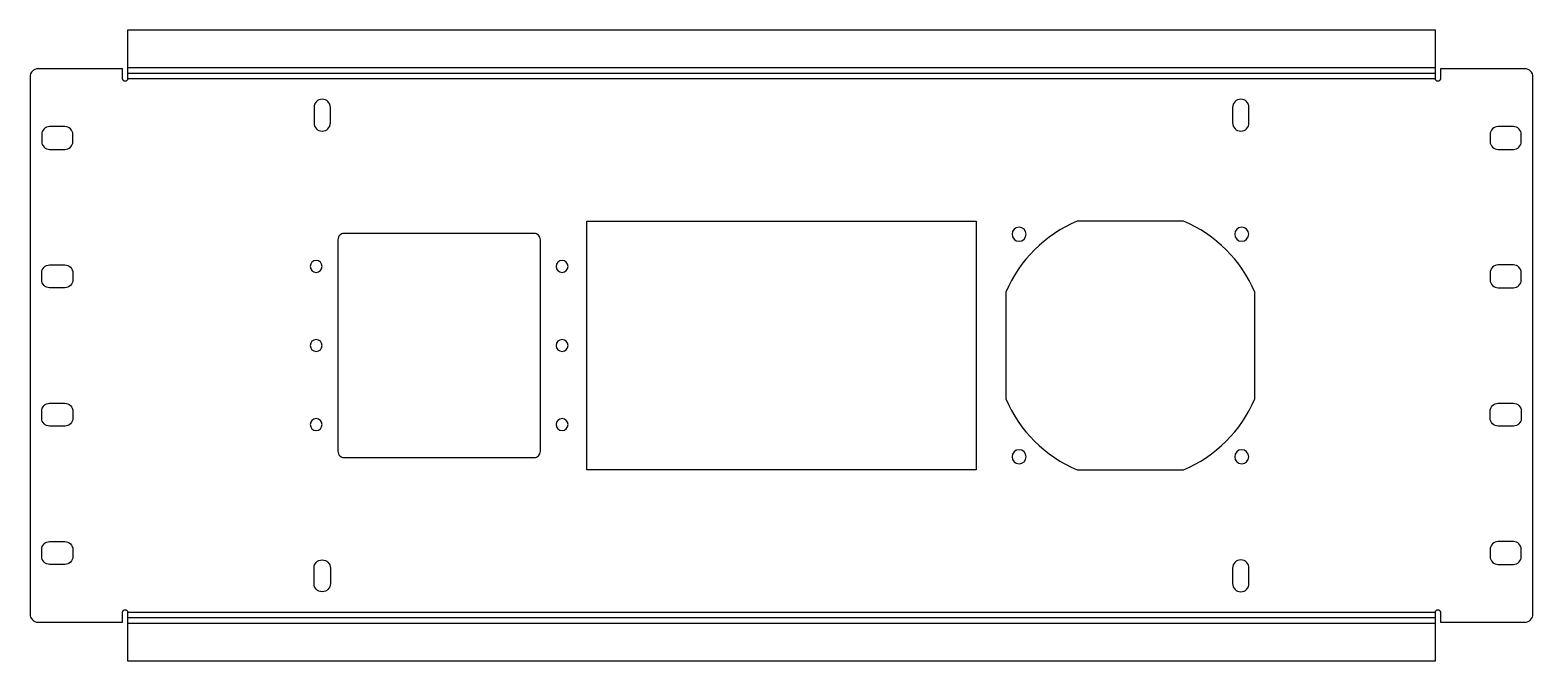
# Model space of a CAD drawing. Header units: millimetres. Extents: x -31 to 451, y 0 to 203.
import ezdxf

# ---------------------------------------------------------------- set-up
doc = ezdxf.new("R2010")
doc.units = ezdxf.units.MM

msp = doc.modelspace()

# ---------------------------------------------------------------- linework, layer by layer
at = {"layer": 'BEND'}
for p, q in [((0, 188.87), (420, 188.87)), ((420, 13.85), (0, 13.85))]:
    msp.add_line(p, q, dxfattribs=at)
at = {"layer": 'BEND_EXTENT'}
for p, q in [((0, 190.68), (420, 190.68)), ((420, 187.06), (0, 187.06)), ((0, 15.66), (420, 15.66)), ((420, 12.04), (0, 12.04))]:
    msp.add_line(p, q, dxfattribs=at)
at = {"layer": 'INTERIOR_PROFILES'}
for points in [[(65.13, 177.86, 1), (59.88, 177.86), (59.88, 172.86, 1), (65.13, 172.86)], [(354.87, 172.86, 1), (360.12, 172.86), (360.12, 177.86, 1), (354.87, 177.86)], [(-17.56, 169.14, 0.414214), (-20.1, 171.68), (-25.02, 171.68, 0.414214), (-27.56, 169.14), (-27.56, 166.92, 0.414214), (-25.02, 164.38), (-20.1, 164.38, 0.414214), (-17.56, 166.92)], [(445.02, 164.38, 0.414214), (447.56, 166.92), (447.56, 169.14, 0.414214), (445.02, 171.68), (440.1, 171.68, 0.414214), (437.56, 169.14), (437.56, 166.92, 0.414214), (440.1, 164.38)], [(304.93, 141.36, 0.193103), (282.02, 118.45), (282.02, 84.26, 0.193103), (304.93, 61.36), (339.12, 61.36, 0.193103), (362.02, 84.26), (362.02, 118.45, 0.193103), (339.12, 141.36)], [(69.56, 137.36, 0.414214), (67.56, 135.36), (67.56, 67.36, 0.414214), (69.56, 65.36), (130.56, 65.36, 0.414214), (132.56, 67.36), (132.56, 135.36, 0.414214), (130.56, 137.36)], [(-20.1, 119.93), (-25.02, 119.93, -0.414214), (-27.56, 122.47), (-27.56, 124.69, -0.414214), (-25.02, 127.23), (-20.1, 127.23, -0.414214), (-17.56, 124.69), (-17.56, 122.47, -0.414214)], [(440.1, 127.23, 0.414214), (437.56, 124.69), (437.56, 122.47, 0.414214), (440.1, 119.93), (445.02, 119.93, 0.414214), (447.56, 122.47), (447.56, 124.69, 0.414214), (445.02, 127.23)], [(-27.56, 78.02), (-27.56, 80.24, -0.414214), (-25.02, 82.78), (-20.1, 82.78, -0.414214), (-17.56, 80.24), (-17.56, 78.02, -0.414214), (-20.1, 75.48), (-25.02, 75.48, -0.414214)], [(447.56, 80.24), (447.56, 78.02, -0.414214), (445.02, 75.48), (440.1, 75.48, -0.414214), (437.56, 78.02), (437.56, 80.24, -0.414214), (440.1, 82.78), (445.02, 82.78, -0.414214)], [(-27.56, 33.57), (-27.56, 35.79, -0.414214), (-25.02, 38.33), (-20.1, 38.33, -0.414214), (-17.56, 35.79), (-17.56, 33.57, -0.414214), (-20.1, 31.03), (-25.02, 31.03, -0.414214)], [(447.56, 35.79, 0.414214), (445.02, 38.33), (440.1, 38.33, 0.414214), (437.56, 35.79), (437.56, 33.57, 0.414214), (440.1, 31.03), (445.02, 31.03, 0.414214), (447.56, 33.57)], [(59.88, 24.86), (59.88, 29.86, -1), (65.13, 29.86), (65.13, 24.86, -1)], [(360.12, 29.86, 1), (354.87, 29.86), (354.87, 24.86, 1), (360.12, 24.86)]]:
    msp.add_lwpolyline(points, format="xyb", close=True, dxfattribs=at)
msp.add_lwpolyline([(147.5, 141.36), (272.5, 141.36), (272.5, 61.36), (147.5, 61.36)], close=True, dxfattribs=at)
at = {"layer": 'INTERIOR_PROFILES', "extrusion": (0, 0, -1)}
for centre, radius in [((-286.28, 137.11), 2.25), ((-357.77, 137.11), 2.25), ((-60.57, 126.76), 1.91), ((-139.55, 126.76), 1.91), ((-60.57, 101.36), 1.91), ((-139.55, 101.36), 1.91), ((-60.57, 75.96), 1.91), ((-139.55, 75.96), 1.91), ((-286.28, 65.61), 2.25), ((-357.77, 65.61), 2.25)]:
    msp.add_circle(centre, radius, dxfattribs=at)
at = {"layer": 'OUTER_PROFILES'}
msp.add_lwpolyline([(420, 187.06), (420, 202.72), (0, 202.72), (0, 187.06, -1), (-1.6, 187.06), (-1.6, 190.26), (-28.76, 190.26, 0.414214), (-31.3, 187.72), (-31.3, 15, 0.414214), (-28.76, 12.46), (-1.6, 12.46), (-1.6, 15.66, -1), (0, 15.66), (0, 0), (420, 0), (420, 15.66, -1), (421.6, 15.66), (421.6, 12.46), (448.76, 12.46, 0.414214), (451.3, 15), (451.3, 187.72, 0.414214), (448.76, 190.26), (421.6, 190.26), (421.6, 187.06, -1)], format="xyb", close=True, dxfattribs=at)

doc.saveas('drawing.dxf')
